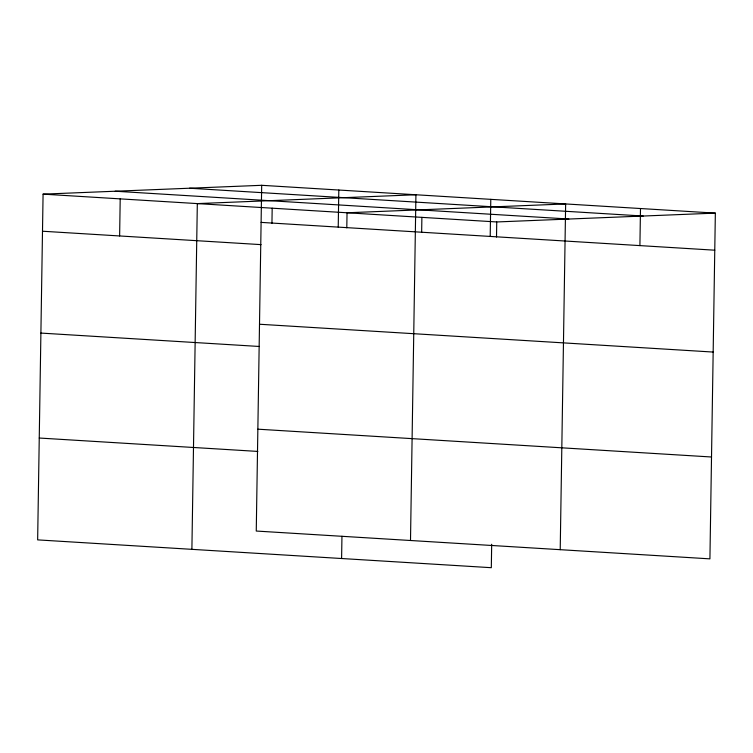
<?xml version="1.0" encoding="UTF-8"?>
<svg xmlns="http://www.w3.org/2000/svg" width="753" height="753" viewBox="0 0 753 753"><rect width="100%" height="100%" fill="white"/><g stroke="black" fill="none" stroke-linecap="round" stroke-linejoin="round"><path stroke-width="1.13" d="M261.686 185.304L256.255 531.044L709.919 558.858L715.35 213.118L261.686 185.304L43.081 194.142L37.65 539.882L491.314 567.696L491.681 544.278M119.623 235.953L120.207 198.867M191.893 549.342L197.324 203.602L415.929 194.754L410.498 540.503M271.946 223.255L272.181 208.186M338.229 227.114L338.812 190.029M341.598 558.519L341.956 536.277M346.794 227.839L347.039 212.779L565.644 203.941L560.213 549.681M421.652 232.432L421.887 217.363M490.203 236.433L490.787 199.347M496.509 237.026L496.745 221.956L715.35 213.118M639.909 245.61L640.492 208.525M189.549 188.222L643.213 216.036M115.218 191.224L568.882 219.038M43.081 194.142L496.745 221.956M261.103 222.389L714.766 250.194M42.497 231.227L261.075 244.631M259.503 324.242L713.166 352.056M40.897 333.08L259.474 346.484M257.855 429.182L711.519 456.996M39.25 438.03L257.827 451.424"/></g></svg>
